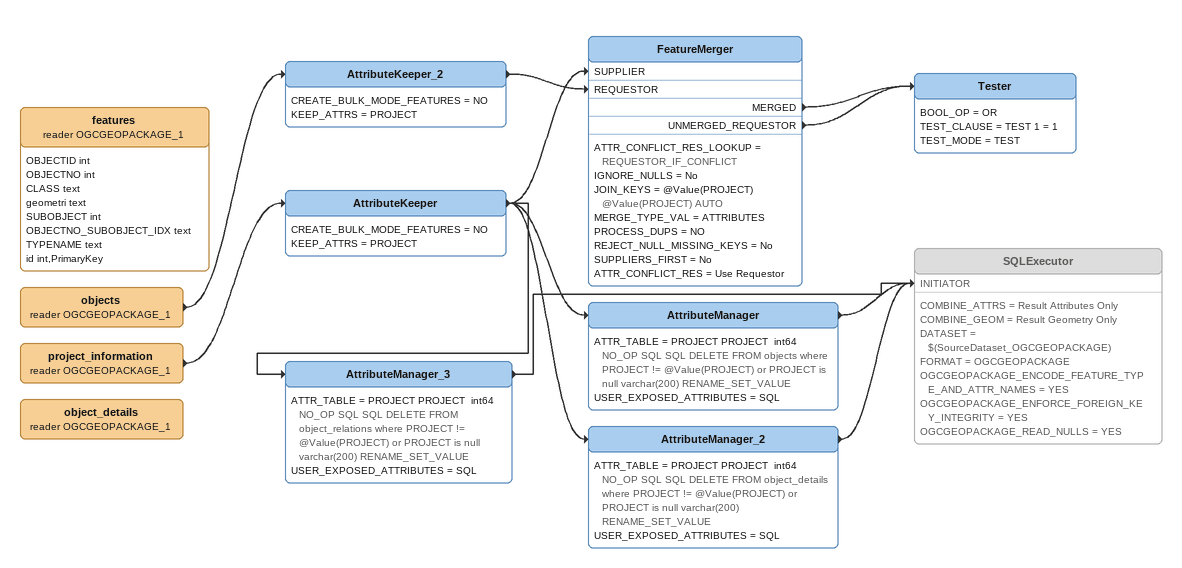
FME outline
features (reader OGCGEOPACKAGE_1)
    attributes: OBJECTID int, OBJECTNO int, CLASS text, geometri text, SUBOBJECT int, OBJECTNO_SUBOBJECT_IDX text, TYPENAME text, id int,PrimaryKey
objects (reader OGCGEOPACKAGE_1)
    -> AttributeKeeper_2
AttributeKeeper_2
    CREATE_BULK_MODE_FEATURES = NO
    KEEP_ATTRS = PROJECT
    -> FeatureMerger [REQUESTOR]
project_information (reader OGCGEOPACKAGE_1)
    -> AttributeKeeper
AttributeKeeper
    CREATE_BULK_MODE_FEATURES = NO
    KEEP_ATTRS = PROJECT
    -> AttributeManager
    -> FeatureMerger [SUPPLIER]
    -> AttributeManager_2
    -> AttributeManager_3
FeatureMerger
    ATTR_CONFLICT_RES_LOOKUP = REQUESTOR_IF_CONFLICT
    IGNORE_NULLS = No
    JOIN_KEYS = @Value(PROJECT) @Value(PROJECT) AUTO
    MERGE_TYPE_VAL = ATTRIBUTES
    PROCESS_DUPS = NO
    REJECT_NULL_MISSING_KEYS = No
    SUPPLIERS_FIRST = No
    ATTR_CONFLICT_RES = Use Requestor
    MERGED -> Tester
    UNMERGED_REQUESTOR -> Tester
Tester
    BOOL_OP = OR
    TEST_CLAUSE = TEST 1 = 1
    TEST_MODE = TEST
AttributeManager
    ATTR_TABLE = PROJECT PROJECT  int64 NO_OP SQL SQL DELETE FROM objects where PROJECT != @Value(PROJECT) or PROJECT is null varchar(200) RENAME_SET_VALUE
    USER_EXPOSED_ATTRIBUTES = SQL
    -> SQLExecutor [INITIATOR]
AttributeManager_2
    ATTR_TABLE = PROJECT PROJECT  int64 NO_OP SQL SQL DELETE FROM object_details where PROJECT != @Value(PROJECT) or PROJECT is null varchar(200) RENAME_SET_VALUE
    USER_EXPOSED_ATTRIBUTES = SQL
    -> SQLExecutor [INITIATOR]
AttributeManager_3
    ATTR_TABLE = PROJECT PROJECT  int64 NO_OP SQL SQL DELETE FROM object_relations where PROJECT != @Value(PROJECT) or PROJECT is null varchar(200) RENAME_SET_VALUE
    USER_EXPOSED_ATTRIBUTES = SQL
    -> SQLExecutor [INITIATOR]
SQLExecutor [off]
    COMBINE_ATTRS = Result Attributes Only
    COMBINE_GEOM = Result Geometry Only
    DATASET = $(SourceDataset_OGCGEOPACKAGE)
    FORMAT = OGCGEOPACKAGE
    OGCGEOPACKAGE_ENCODE_FEATURE_TYPE_AND_ATTR_NAMES = YES
    OGCGEOPACKAGE_ENFORCE_FOREIGN_KEY_INTEGRITY = YES
    OGCGEOPACKAGE_READ_NULLS = YES
object_details (reader OGCGEOPACKAGE_1)
